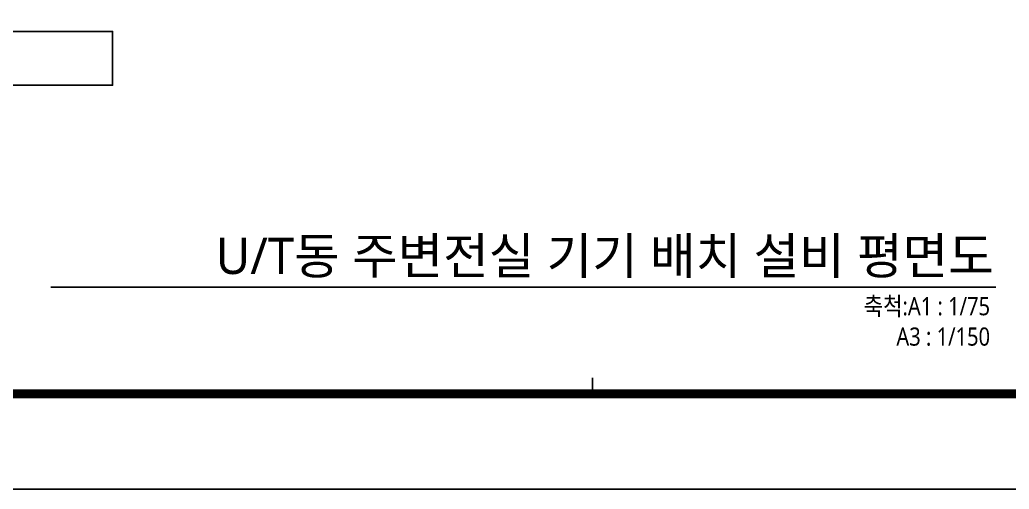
# Model space of a CAD drawing. Header units: millimetres. Extents: x 0 to 63075, y 0 to 44550.
# Drawn here: x 19790 to 36135, y 0 to 7755 of the extents above; entities that cross this region are included whole.
import ezdxf
from ezdxf.enums import TextEntityAlignment as Align

# ---------------------------------------------------------------- set-up
doc = ezdxf.new("R2010")
doc.units = ezdxf.units.MM
doc.header["$LTSCALE"] = 750
doc.linetypes.add('CEN', pattern=[62, 60, -1, 0, -1])
for name, color, linetype in [('11$1$SYM', 3, 'Continuous'), ('TIT', 2, 'Continuous'), ('XR-SHEET-SHT', 5, 'Continuous'), ('XREF', 7, 'CEN')]:
    doc.layers.add(name, color=color, linetype=linetype)
doc.layers.add('XR-SHEET-TEMP', color=171, linetype='Continuous', plot=False)
doc.styles.add('GHS', font='malgun.ttf')

# ---------------------------------------------------------------- blocks, each defined once
blk = doc.blocks.new('XR-FORM-EE', base_point=(461.0274117319104, 408.442780486535))
at = {"layer": 'XR-SHEET-SHT', "color": 5}
blk.add_lwpolyline([(0, 118800.0000000991), (168200, 118800.0000000991), (168200, 0), (0, 0)], close=True, dxfattribs=at)
at = {"layer": 'XR-SHEET-SHT', "color": 5, "const_width": 400.0000000001896}
blk.add_lwpolyline([(9300, 114600.0000000991), (163900.0000002012, 114600.0000000991), (163900.0000002012, 4200.000000098952), (9300, 4200.000000098952)], close=True, dxfattribs=at)
at = {"layer": 'XR-SHEET-TEMP'}
blk.add_line((78000, 4200.000000098952), (78000, 4899.999999999999), dxfattribs=at)

msp = doc.modelspace()

# ---------------------------------------------------------------- linework, layer by layer
at = {"layer": '11$1$SYM', "color": 6}
msp.add_lwpolyline([(15143.75349408787, 7561.562602995852), (21322.23251791418, 7561.562602995852), (21322.23251791418, 6673.529110102275), (15143.75349408787, 6673.529110102253)], close=True, dxfattribs=at)
at = {"layer": 'TIT'}
msp.add_line((20302.68750274607, 3337.499999999999), (35913.61597343576, 3337.499999999999), dxfattribs=at)

# ---------------------------------------------------------------- block references
at = {"layer": 'XREF', "xscale": 0.375, "yscale": 0.375, "zscale": 0.375}
msp.add_blockref('XR-FORM-EE', (172.8852793994673, 153.1660426824521), dxfattribs=at)

# ---------------------------------------------------------------- texts
at = {"layer": 'TIT', "style": 'GHS'}
msp.add_text('U/T동 주변전실 기기 배치 설비 평면도', height=599.9999989899769, dxfattribs=at).set_placement((35879.18844465808, 3854.898968814693), align=Align.MIDDLE_RIGHT)
at = {"layer": 'TIT', "style": 'GHS', "width": 0.85}
for s, p in [('축척:A1 : 1/75', (35818.38847403094, 2873.357143654437)), ('A3 : 1/150', (35818.38847403094, 2371.550344813389))]:
    msp.add_text(s, height=299.9999994949885, dxfattribs=at).set_placement(p, align=Align.RIGHT)

doc.saveas('drawing.dxf')
